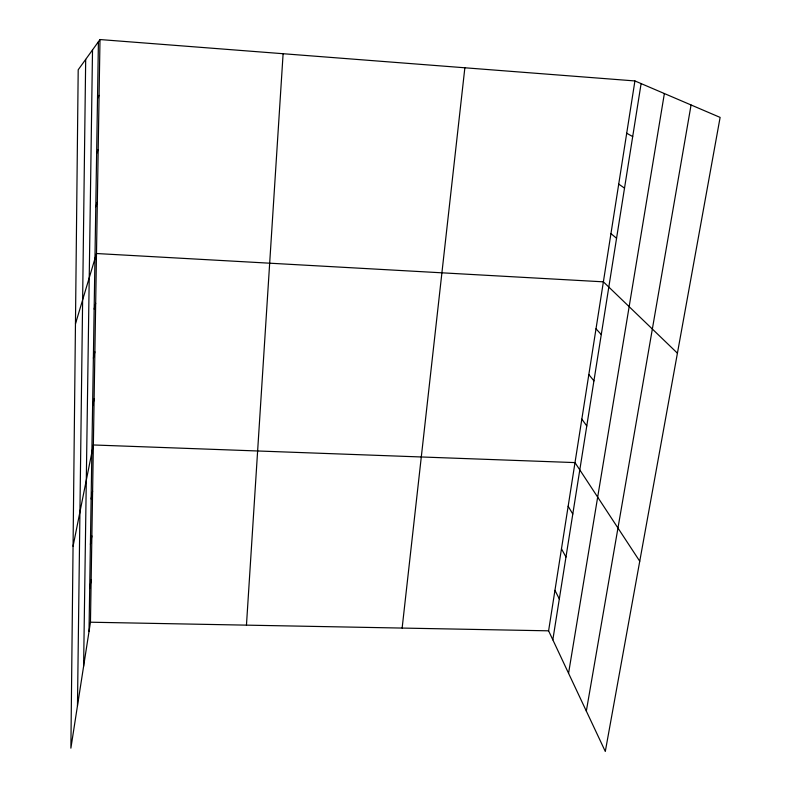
<?xml version="1.0" encoding="UTF-8"?>
<svg xmlns="http://www.w3.org/2000/svg" width="791" height="791" viewBox="0 0 791 791"><rect width="100%" height="100%" fill="white"/><g stroke="black" fill="none" stroke-linecap="round" stroke-linejoin="round"><path stroke-width="1.19" d="M77.469 705.79L85.685 59.404M83.609 666.329L92.517 49.922M89.007 631.534L98.42 41.725M99.992 39.55L78.2 69.786L70.883 748.167L90.461 622.21L99.992 39.55L634.916 80.939L720.117 117.404L605.303 751.45L548.598 630.822L634.916 80.939M246.456 625.137L283.109 53.719M402.144 628.064L464.861 67.779M552.83 639.82L641.106 83.589M89.699 588.524L91.153 579.625M568.561 673.289L664.371 93.546M586.329 711.079L691.067 104.976M90.401 544.366L91.875 535.922M91.123 499.002L92.606 491.053M73.059 546.284L93.358 444.967L575.008 462.597L639.751 561.234M92.616 405.921L94.109 399.02M93.378 358.175L94.88 351.827M94.159 309.103L95.671 303.349M75.461 323.885L96.492 253.525L603.385 281.833L677.422 353.191M95.79 206.738L97.333 202.288M96.64 153.325L98.193 149.598M97.52 98.351L99.083 95.365M90.461 622.21L548.598 630.822M626.709 133.234L632.701 136.586M618.72 184.105L624.514 188.129M610.949 233.622L616.565 238.269M596.009 328.789L601.279 334.583M588.83 374.538L593.932 380.866M581.83 419.121L586.774 425.954M568.156 506.26L572.793 514.021M561.472 548.825L565.97 557.022M554.956 590.333L559.316 598.945"/></g></svg>
